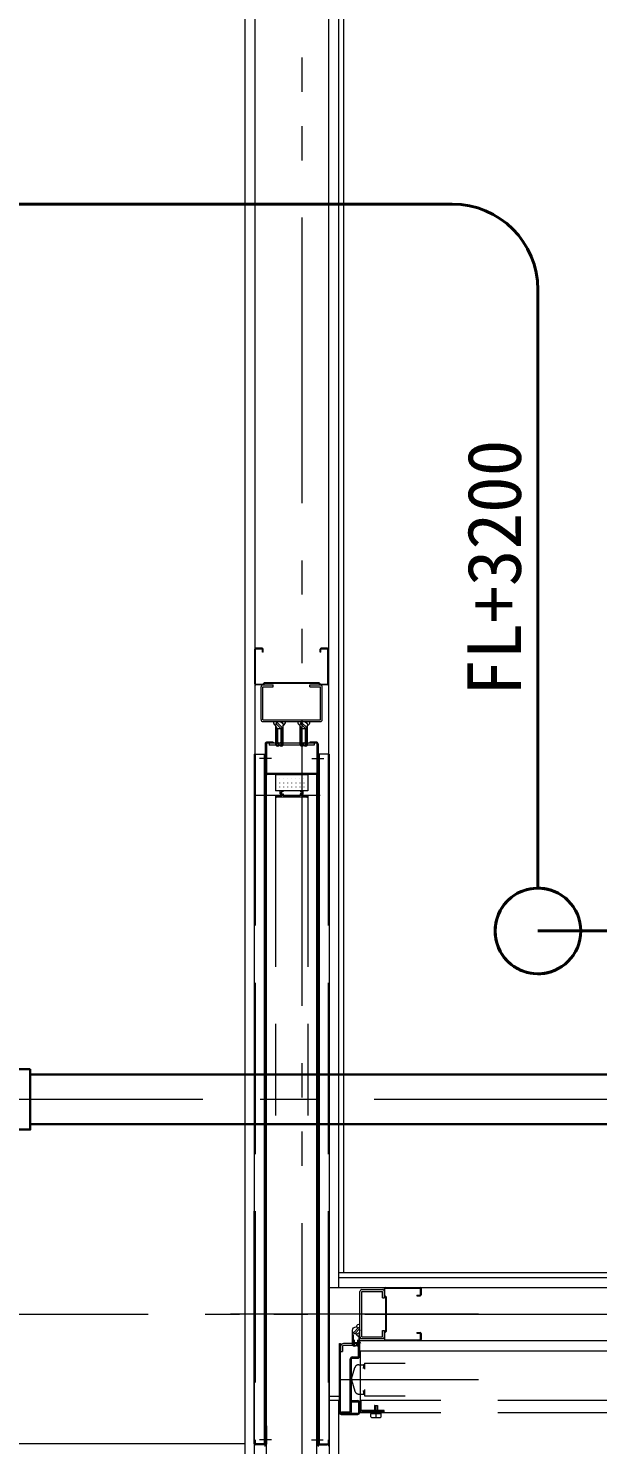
# Model space of a CAD drawing. Units: millimetres at full size. Extents: x -22551 to 92397, y -19340 to 14894.
# Drawn here: x -14974 to -14276, y 354 to 2090 of the extents above; entities that cross this region are included whole.
import ezdxf
from ezdxf.enums import TextEntityAlignment as Align

# ---------------------------------------------------------------- set-up
doc = ezdxf.new("R2010")
doc.units = ezdxf.units.MM
doc.header["$LTSCALE"] = 70
for name, pattern in [('CHAIN1', [8, 5, -1, 1, -1]), ('DASHED3', [4, 3, -1]), ('DOUBLE_CHAIN1', [8.8, 5, -1, 0.6, -0.6, 0.6, -1])]:
    doc.linetypes.add(name, pattern=pattern)
for name, color, linetype, lineweight in [('1-6_配管－冷媒：冷媒配管用銅管', 5, 'Continuous', 40), ('2-0_通芯', 7, 'Continuous', 15), ('7-C_配管－ドレン５：耐火二層管', 2, 'Continuous', 30)]:
    doc.layers.add(name, color=color, linetype=linetype, lineweight=lineweight)
doc.styles.add('ＭＳ ゴシック', font='')
doc.styles.get('ＭＳ ゴシック').set_extended_font_data('MS Gothic')

# ---------------------------------------------------------------- blocks, each defined once
blk = doc.blocks.new('グループ部品-125')
at = {"layer": '2-0_通芯', "linetype": 'DOUBLE_CHAIN1'}
for p, q in [((-14638.39, 8017.87), (-14638.39, -7111.67)), ((-15176.92, 514.3), (-11285.68, 514.3))]:
    blk.add_line(p, q, dxfattribs=at)
at = {"layer": '2-0_通芯'}
for p, q in [((-14605.89, 5144.3), (-14605.89, 1200.3)), ((-14593.39, 4981.8), (-14593.39, 546.8)), ((-14587.39, 4969.3), (-14587.39, 565.3)), ((-14708.39, 3981.8), (-14708.39, 340.3)), ((-14695.89, 3981.8), (-14695.89, 1200.3)), ((-14695.89, 1286.5), (-14695.89, 1329.1)), ((-14687.09, 1330.3), (-14694.69, 1330.3)), ((-14686.69, 1325.3), (-14686.69, 1329.5)), ((-14685.89, 1325.3), (-14686.69, 1325.3)), ((-14685.89, 1325.3), (-14685.89, 1329.1)), ((-14615.89, 1325.3), (-14615.89, 1329.1)), ((-14615.09, 1325.3), (-14615.89, 1325.3)), ((-14615.09, 1329.5), (-14606.69, 1329.5)), ((-14615.09, 1325.3), (-14615.09, 1329.5)), ((-14607.09, 1330.3), (-14614.69, 1330.3)), ((-14606.69, 1286.1), (-14606.69, 1329.5)), ((-14605.89, 1286.5), (-14605.89, 1329.1)), ((-14695.09, 1286.1), (-14686.22, 1286.1)), ((-14686.39, 1285.3), (-14694.69, 1285.3)), ((-14684.22, 1288.1), (-14686.22, 1286.1)), ((-14685.99, 1285.3), (-14673.39, 1285.3)), ((-14683.89, 1287.3), (-14685.54, 1285.65)), ((-14684.22, 1288.1), (-14617.56, 1288.1)), ((-14683.89, 1287.3), (-14617.89, 1287.3)), ((-14673.39, 1283), (-14673.39, 1285.3)), ((-14628.39, 1285.3), (-14615.79, 1285.3)), ((-14628.39, 1283), (-14628.39, 1285.3)), ((-14616.24, 1285.65), (-14617.89, 1287.3)), ((-14615.56, 1286.1), (-14617.56, 1288.1)), ((-14615.56, 1286.1), (-14606.69, 1286.1)), ((-14607.09, 1285.3), (-14615.39, 1285.3)), ((-14688.39, 1242.7), (-14688.39, 1282.9)), ((-14686.09, 1283), (-14673.39, 1283)), ((-14686.09, 1242.6), (-14686.09, 1283)), ((-14628.39, 1283), (-14615.69, 1283)), ((-14615.69, 1242.6), (-14615.69, 1283)), ((-14613.39, 1242.7), (-14613.39, 1282.9)), ((-14686.09, 1242.6), (-14615.69, 1242.6)), ((-14685.99, 1240.3), (-14615.79, 1240.3)), ((-14673.35, 1240.3), (-14658.43, 1240.3)), ((-14670.39, 1211.8), (-14670.39, 1235.8)), ((-14670.17, 1237.85), (-14664.02, 1231.7)), ((-14669.39, 1212.95), (-14669.39, 1232.97)), ((-14668.76, 1239.27), (-14662.42, 1232.93)), ((-14662.39, 1210.64), (-14662.39, 1232.97)), ((-14661.39, 1211.8), (-14661.39, 1235.8)), ((-14643.35, 1240.3), (-14628.43, 1240.3)), ((-14640.39, 1211.8), (-14640.39, 1235.8)), ((-14640.17, 1237.85), (-14634.02, 1231.7)), ((-14639.39, 1212.95), (-14639.39, 1232.97)), ((-14638.76, 1239.27), (-14632.42, 1232.93)), ((-14632.39, 1210.64), (-14632.39, 1232.97)), ((-14631.39, 1211.8), (-14631.39, 1235.8)), ((-14673.39, 1215.3), (-14680.99, 1215.3)), ((-14673.39, 1215.3), (-14673.39, 1213.7)), ((-14667.89, 1213.29), (-14667.89, 1231.77)), ((-14663.89, 1210.31), (-14663.89, 1231.77)), ((-14637.89, 1213.29), (-14637.89, 1231.77)), ((-14633.89, 1210.31), (-14633.89, 1231.77)), ((-14620.79, 1215.3), (-14628.39, 1215.3)), ((-14628.39, 1215.3), (-14628.39, 1213.7)), ((-14696.89, 1200.3), (-14683.39, 1200.3)), ((-14696.89, 1200.3), (-14696.89, 340.3)), ((-14684.59, 1200.3), (-14684.59, 355.3)), ((-14683.39, 1212.9), (-14683.39, 1177.7)), ((-14683.39, 355.3), (-14683.39, 1200.3)), ((-14673.39, 1213.7), (-14681.79, 1213.7)), ((-14681.79, 1213.7), (-14681.79, 1176.9)), ((-14678.39, 1213.7), (-14678.39, 1211.4)), ((-14665.79, 1213.3), (-14665.89, 1213.3)), ((-14635.79, 1213.3), (-14635.89, 1213.3)), ((-14619.99, 1213.7), (-14628.39, 1213.7)), ((-14623.39, 1213.7), (-14623.39, 1211.4)), ((-14619.99, 1213.7), (-14619.99, 1176.9)), ((-14618.39, 1212.9), (-14618.39, 1177.7)), ((-14604.89, 1200.3), (-14618.39, 1200.3)), ((-14618.39, 355.3), (-14618.39, 1200.3)), ((-14617.19, 1200.3), (-14617.19, 355.3)), ((-14604.89, 1200.3), (-14604.89, 340.3)), ((-14681.79, 1175.3), (-14683.39, 1175.3)), ((-14619.99, 1176.9), (-14681.79, 1176.9)), ((-14681.79, 323.3), (-14681.79, 1175.3)), ((-14620.79, 1175.3), (-14680.99, 1175.3)), ((-14619.99, 1175.3), (-14618.39, 1175.3)), ((-14619.99, 323.3), (-14619.99, 1175.3)), ((-14695.89, 1150.3), (-14615.79, 1150.3)), ((-14696.89, 355.3), (-14696.89, 640.3)), ((-14604.89, 355.3), (-14604.89, 640.3)), ((-14593.39, 565.3), (-13742.39, 565.3)), ((-14593.39, 559.3), (-13742.39, 559.3)), ((-14604.89, 546.8), (-13742.39, 546.8)), ((-14567.19, 486.7), (-14567.19, 541.9)), ((-14564.79, 544.3), (-14539.59, 544.3)), ((-14539.49, 534.3), (-14539.49, 542)), ((-14535.99, 546.8), (-14493.39, 546.8)), ((-14492.99, 537.6), (-14492.99, 546)), ((-14492.19, 545.6), (-14492.19, 538)), ((-14536.84, 536.45), (-14535.19, 534.8)), ((-14536.39, 537.13), (-14534.39, 535.13)), ((-14535.19, 493.8), (-14535.19, 534.8)), ((-14534.39, 493.47), (-14534.39, 535.13)), ((-14497.19, 537.6), (-14492.99, 537.6)), ((-14421.89, 514.3), (-14725.9, 514.3)), ((-14576.19, 476.4), (-14576.19, 494.3)), ((-14575.19, 475.24), (-14575.19, 489.1)), ((-14568.82, 497.77), (-14575.16, 491.43)), ((-14567.59, 496.16), (-14573.55, 490.2)), ((-14568.19, 477.55), (-14568.19, 489.1)), ((-14567.19, 476.4), (-14567.19, 494.3)), ((-14564.89, 486.6), (-14539.49, 486.6)), ((-14539.49, 494.3), (-14537.19, 494.3)), ((-14539.49, 486.6), (-14539.49, 494.3)), ((-14537.19, 483), (-14537.19, 494.3)), ((-14535.19, 493.8), (-14536.84, 492.15)), ((-14534.39, 493.47), (-14536.39, 491.47)), ((-14536.39, 482.6), (-14536.39, 491.47)), ((-14497.19, 491.8), (-14493.39, 491.8)), ((-14492.99, 482.6), (-14492.99, 491)), ((-14492.19, 490.6), (-14492.19, 483)), ((-14592.39, 393.7), (-14592.39, 478.3)), ((-14592.39, 478.3), (-14590.79, 478.3)), ((-14590.79, 392.9), (-14590.79, 478.3)), ((-14588.49, 475), (-14588.49, 468.3)), ((-14568.99, 476), (-14587.49, 476)), ((-14573.69, 474.91), (-14573.69, 482.66)), ((-14569.69, 477.89), (-14569.69, 482.66)), ((-14568.99, 461.9), (-14568.99, 478.3)), ((-14567.39, 481.8), (-13742.39, 481.8)), ((-14567.39, 462.7), (-14567.39, 480.8)), ((-14567.39, 469.3), (-13742.39, 469.3)), ((-14564.79, 484.3), (-14539.59, 484.3)), ((-14536.39, 482.6), (-14492.99, 482.6)), ((-14535.99, 481.8), (-14493.39, 481.8)), ((-14592.39, 412.3), (-14592.39, 455.52)), ((-14578.99, 394.5), (-14578.99, 459.5)), ((-14577.39, 395.3), (-14577.39, 460.3)), ((-14577.39, 460.3), (-14569.79, 460.3)), ((-14576.59, 461.9), (-14568.99, 461.9)), ((-14566.89, 468.3), (-14566.89, 393.3)), ((-14592.39, 434.3), (-14421.89, 434.3)), ((-14592.39, 413.3), (-14604.89, 413.3)), ((-14592.39, 408.3), (-14604.89, 408.3)), ((-14593.39, 408.3), (-14593.39, 340.3)), ((-14577.39, 408.3), (-14569.79, 408.3)), ((-14577.39, 406.7), (-14568.99, 406.7)), ((-14568.99, 406.7), (-14568.99, 392.9)), ((-14567.39, 396.9), (-14567.39, 407.5)), ((-14565.79, 407.5), (-14567.39, 407.5)), ((-14567.39, 405.9), (-14567.39, 393.7)), ((-14565.79, 396.1), (-14565.79, 407.5)), ((-14548.99, 402.5), (-14549.39, 402.1)), ((-14545.79, 402.5), (-14545.39, 402.1)), ((-14590.79, 392.9), (-14568.99, 392.9)), ((-14589.99, 391.3), (-14569.79, 391.3)), ((-14553.39, 392.5), (-14553.89, 392)), ((-14552.39, 392.5), (-14552.39, 393.3)), ((-14541.89, 387.5), (-14540.89, 388.5)), ((-14541.39, 392.5), (-14540.89, 392)), ((-14681.79, 377.3), (-14681.79, 355.1)), ((-14619.99, 377.3), (-14619.99, 355.1)), ((-14708.39, 355.3), (-15223.39, 355.3)), ((-14683.39, 355.3), (-14696.89, 355.3)), ((-14683.39, 354.3), (-14694.49, 354.3)), ((-14675.59, 360.3), (-14690.19, 360.3)), ((-14626.69, 360.3), (-14612.09, 360.3)), ((-14618.39, 355.3), (-14604.89, 355.3)), ((-14618.39, 354.3), (-14607.29, 354.3))]:
    blk.add_line(p, q, dxfattribs=at)
at = {"layer": '2-0_通芯', "linetype": 'DASHED3'}
for p, q in [((-14695.69, 1200.3), (-14695.69, 355.3)), ((-14623.39, 1213.7), (-14678.39, 1213.7)), ((-14623.39, 1211.4), (-14678.39, 1211.4)), ((-14606.09, 1200.3), (-14606.09, 355.3)), ((-14675.59, 1195.3), (-14690.19, 1195.3)), ((-14626.19, 1195.3), (-14611.59, 1195.3)), ((-14670.89, 1175.3), (-14630.89, 1175.3)), ((-14670.89, 1175.3), (-14670.89, 1155.3)), ((-14665.89, 1170.3), (-14665.89, 1170)), ((-14665.89, 1165.3), (-14665.89, 1165)), ((-14660.89, 1170.3), (-14660.89, 1170)), ((-14660.89, 1165.3), (-14660.89, 1165)), ((-14655.89, 1170.3), (-14655.89, 1170)), ((-14655.89, 1165.3), (-14655.89, 1165)), ((-14650.89, 1170.3), (-14650.89, 1170)), ((-14650.89, 1165.3), (-14650.89, 1165)), ((-14645.89, 1170.3), (-14645.89, 1170)), ((-14645.89, 1165.3), (-14645.89, 1165)), ((-14640.89, 1170.3), (-14640.89, 1170)), ((-14640.89, 1165.3), (-14640.89, 1165)), ((-14635.89, 1170.3), (-14635.89, 1170)), ((-14635.89, 1165.3), (-14635.89, 1165)), ((-14630.89, 1175.3), (-14630.89, 1155.3)), ((-14630.89, 1155.3), (-14670.89, 1155.3)), ((-14663.39, 1149.9), (-14670.89, 1149.9)), ((-14670.89, 1149.9), (-14670.89, 757.8)), ((-14670.14, 1148.3), (-14670.14, 1148.8)), ((-14669.64, 1149.3), (-14662.89, 1149.3)), ((-14651.19, 1147.8), (-14669.64, 1147.8)), ((-14665.89, 1160.3), (-14665.89, 1160)), ((-14664.89, 1152.01), (-14664.89, 1155.3)), ((-14664.04, 1151.02), (-14662.89, 1150.85)), ((-14663.89, 1154.3), (-14663.89, 1151.8)), ((-14661.89, 1154.3), (-14663.89, 1154.3)), ((-14663.89, 1151.8), (-14661.39, 1151.8)), ((-14662.89, 1149.3), (-14662.89, 1150.85)), ((-14661.89, 1155.3), (-14661.89, 1154.3)), ((-14661.39, 1151.8), (-14661.39, 1149.3)), ((-14640.39, 1149.3), (-14661.39, 1149.3)), ((-14660.89, 1160.3), (-14660.89, 1160)), ((-14655.89, 1160.3), (-14655.89, 1160)), ((-14651.19, 1147.8), (-14650.89, 1148.1)), ((-14650.89, 1160.3), (-14650.89, 1160)), ((-14650.89, 1148.1), (-14650.59, 1147.8)), ((-14632.14, 1147.8), (-14650.59, 1147.8)), ((-14645.89, 1160.3), (-14645.89, 1160)), ((-14640.89, 1160.3), (-14640.89, 1160)), ((-14638.89, 1150.85), (-14637.74, 1151.02)), ((-14638.89, 1149.3), (-14638.89, 1150.85)), ((-14638.89, 1149.3), (-14632.14, 1149.3)), ((-14630.89, 1149.9), (-14638.39, 1149.9)), ((-14636.89, 1152.01), (-14636.89, 1155.3)), ((-14635.89, 1160.3), (-14635.89, 1160)), ((-14631.64, 1148.8), (-14631.64, 1148.3)), ((-14630.89, 1149.9), (-14630.89, 757.8)), ((-14568.6, 452.3), (-14562.69, 452.3)), ((-14566.89, 468.3), (-14566.89, 393.3)), ((-14562.39, 448.3), (-14562.39, 452)), ((-14561.49, 454.3), (-14561.49, 446.8)), ((-14561.49, 454.3), (-14511.49, 454.3)), ((-14577.31, 434.84), (-14573.42, 448.66)), ((-14563.59, 448.3), (-14562.39, 448.3)), ((-14577.31, 433.76), (-14573.42, 419.94)), ((-14563.59, 420.3), (-14562.39, 420.3)), ((-14562.39, 416.6), (-14562.39, 420.3)), ((-14561.49, 421.8), (-14561.49, 414.3)), ((-14568.6, 416.3), (-14562.69, 416.3)), ((-12787.89, 408.3), (-14567.39, 408.3)), ((-14567.39, 396.9), (-14567.39, 407.5)), ((-14565.79, 407.5), (-14567.39, 407.5)), ((-14561.49, 414.3), (-14511.49, 414.3)), ((-14548.99, 402.5), (-14549.39, 402.1)), ((-14549.39, 402.1), (-14549.39, 393.3)), ((-14547.39, 387.5), (-14547.39, 402.5)), ((-14545.39, 402.1), (-14545.39, 393.3)), ((-12787.89, 393.3), (-14567.39, 393.3)), ((-14537.39, 394.5), (-14564.99, 394.5)), ((-14553.39, 392.5), (-14553.89, 392)), ((-14553.89, 388.5), (-14553.89, 392)), ((-14553.89, 388.5), (-14552.89, 387.5)), ((-14553.39, 392.5), (-14541.39, 392.5)), ((-14552.89, 387.5), (-14541.89, 387.5)), ((-14552.39, 392.5), (-14552.39, 393.3)), ((-14542.39, 392.5), (-14542.39, 393.3)), ((-14541.89, 387.5), (-14540.89, 388.5)), ((-14541.39, 392.5), (-14540.89, 392)), ((-14540.89, 388.5), (-14540.89, 392)), ((-14537.39, 394.5), (-14537.39, 396.1))]:
    blk.add_line(p, q, dxfattribs=at)
at = {"layer": '2-0_通芯'}
for points in [[(-14695.09, 1286.1), (-14695.09, 1329.5), (-14686.69, 1329.5)], [(-14564.89, 486.6), (-14564.89, 542), (-14539.49, 542)], [(-14539.49, 534.3), (-14537.19, 534.3), (-14537.19, 545.6)], [(-14536.39, 537.13), (-14536.39, 546), (-14492.99, 546)], [(-14497.19, 537.6), (-14497.19, 536.8), (-14493.39, 536.8)], [(-14497.19, 491.8), (-14497.19, 491), (-14492.99, 491)], [(-14590.79, 474.9), (-14590.79, 468.3), (-14588.49, 468.3)], [(-14567.39, 478.3), (-14568.99, 478.3), (-14587.39, 478.3)], [(-14589.79, 392.9), (-14589.79, 394.5), (-14578.99, 394.5)], [(-14681.79, 377.3), (-14683.39, 377.3), (-14683.39, 354.3)], [(-14619.99, 377.3), (-14618.39, 377.3), (-14618.39, 354.3)]]:
    blk.add_lwpolyline(points, dxfattribs=at)
at = {"layer": '2-0_通芯', "linetype": 'DASHED3'}
for points in [[(-14639.89, 1155.3), (-14639.89, 1154.3), (-14637.89, 1154.3), (-14637.89, 1151.8), (-14640.39, 1151.8), (-14640.39, 1149.3)], [(-14537.39, 396.1), (-14565.79, 396.1), (-14565.79, 407.5)], [(-14548.99, 402.5), (-14545.79, 402.5), (-14545.39, 402.1)]]:
    blk.add_lwpolyline(points, dxfattribs=at)
at = {"layer": '2-0_通芯'}
for centre in [(-14665.89, 1235.8), (-14635.89, 1235.8), (-14571.69, 494.3)]:
    blk.add_circle(centre, 4.5, dxfattribs=at)
for centre, radius, start, end in [((-14694.69, 1329.1), 1.2, 90, 180), ((-14687.09, 1329.1), 1.2, 0, 90), ((-14614.69, 1329.1), 1.2, 90, 180), ((-14607.09, 1329.1), 1.2, 0, 90), ((-14694.69, 1286.5), 1.2, 180, 270), ((-14685.99, 1282.9), 2.4, 90, 180), ((-14686.39, 1286.5), 1.2, 270, 315), ((-14615.39, 1286.5), 1.2, 225, 270), ((-14615.79, 1282.9), 2.4, 0, 90), ((-14607.09, 1286.5), 1.2, 270, 0), ((-14685.99, 1242.7), 2.4, 180, 270), ((-14669.35, 1239.73), 4.02, 171.82006, 255.0162), ((-14662.43, 1239.73), 4.02, 284.9838, 8.17994), ((-14639.35, 1239.73), 4.02, 171.82006, 255.0162), ((-14632.43, 1239.73), 4.02, 284.9838, 8.17994), ((-14615.79, 1242.7), 2.4, 270, 0), ((-14680.99, 1212.9), 2.4, 90, 180), ((-14620.79, 1212.9), 2.4, 0, 90), ((-14670.39, 1213.3), 1, 0, 180), ((-14668.14, 1210.86), 2.44, 22.61986, 157.38014), ((-14668.14, 1212.74), 2.44, 202.61986, 337.38014), ((-14668.59, 1213.3), 1, 0, 180), ((-14666.79, 1213.3), 1, 0, 180), ((-14664.99, 1213.3), 1, 0, 180), ((-14663.64, 1212.74), 2.44, 202.61986, 337.38014), ((-14663.19, 1213.3), 1, 0, 180), ((-14661.39, 1213.3), 1, 0, 180), ((-14640.39, 1213.3), 1, 0, 180), ((-14638.14, 1210.86), 2.44, 22.61986, 157.38014), ((-14638.14, 1212.74), 2.44, 202.61986, 337.38014), ((-14638.59, 1213.3), 1, 0, 180), ((-14636.79, 1213.3), 1, 0, 180), ((-14634.99, 1213.3), 1, 0, 180), ((-14633.64, 1212.74), 2.44, 202.61986, 337.38014), ((-14633.19, 1213.3), 1, 0, 180), ((-14631.39, 1213.3), 1, 0, 180), ((-14680.99, 1177.7), 2.4, 180, 270), ((-14620.79, 1177.7), 2.4, 270, 0), ((-14564.79, 541.9), 2.4, 90, 180), ((-14564.79, 541.9), 2.4, 90, 180), ((-14539.59, 541.9), 2.4, 0, 90), ((-14539.59, 541.9), 2.4, 0, 90), ((-14535.99, 545.6), 1.2, 90, 180), ((-14535.99, 545.6), 1.2, 90, 180), ((-14493.39, 545.6), 1.2, 0, 90), ((-14493.39, 545.6), 1.2, 0, 90), ((-14535.99, 537.3), 1.2, 180, 225), ((-14535.99, 537.3), 1.2, 180, 225), ((-14493.39, 538), 1.2, 270, 0), ((-14493.39, 538), 1.2, 270, 0), ((-14567.76, 497.76), 4.02, 81.82006, 165.0162), ((-14567.76, 497.76), 4.02, 81.82006, 165.0162), ((-14567.76, 490.84), 4.02, 194.9838, 278.17994), ((-14567.76, 490.84), 4.02, 194.9838, 278.17994), ((-14564.79, 486.7), 2.4, 180, 270), ((-14564.79, 486.7), 2.4, 180, 270), ((-14539.59, 486.7), 2.4, 270, 0), ((-14539.59, 486.7), 2.4, 270, 0), ((-14535.99, 491.3), 1.2, 135, 180), ((-14535.99, 491.3), 1.2, 135, 180), ((-14493.39, 490.6), 1.2, 0, 90), ((-14493.39, 490.6), 1.2, 0, 90), ((-14587.39, 474.9), 3.4, 90, 180), ((-14587.39, 474.9), 3.4, 90, 180), ((-14587.49, 475), 1, 90, 180), ((-14587.49, 475), 1, 90, 180), ((-14576.19, 478.3), 1, 0, 180), ((-14576.19, 478.3), 1, 0, 180), ((-14573.94, 477.34), 2.44, 202.61986, 337.38014), ((-14573.94, 477.34), 2.44, 202.61986, 337.38014), ((-14574.39, 478.3), 1, 0, 154.15807), ((-14574.39, 478.3), 1, 0, 154.15807), ((-14572.59, 478.3), 1, 0, 154.15807), ((-14572.59, 478.3), 1, 0, 154.15807), ((-14570.79, 478.3), 1, 0, 154.15807), ((-14570.79, 478.3), 1, 0, 154.15807), ((-14569.44, 475.46), 2.44, 22.61986, 157.38014), ((-14569.44, 475.46), 2.44, 22.61986, 157.38014), ((-14569.44, 477.34), 2.44, 202.61986, 337.38014), ((-14569.44, 477.34), 2.44, 202.61986, 337.38014), ((-14568.99, 478.3), 1, 0, 154.15807), ((-14568.99, 478.3), 1, 0, 154.15807), ((-14567.19, 478.3), 1, 0, 154.15807), ((-14567.19, 478.3), 1, 0, 154.15807), ((-14535.99, 483), 1.2, 180, 270), ((-14535.99, 483), 1.2, 180, 270), ((-14493.39, 483), 1.2, 270, 0), ((-14493.39, 483), 1.2, 270, 0), ((-14576.59, 459.5), 2.4, 90, 180), ((-14576.59, 459.5), 2.4, 90, 180), ((-14569.79, 462.7), 2.4, 270, 0), ((-14569.79, 462.7), 2.4, 270, 0), ((-14569.79, 405.9), 2.4, 0, 90), ((-14569.79, 405.9), 2.4, 0, 90), ((-14589.99, 393.7), 2.4, 180, 270), ((-14589.99, 393.7), 2.4, 180, 270), ((-14579.79, 395.3), 2.4, 270, 0), ((-14579.79, 395.3), 2.4, 270, 0), ((-14569.79, 393.7), 2.4, 270, 0), ((-14569.79, 393.7), 2.4, 270, 0), ((-14564.99, 396.9), 2.4, 180, 270), ((-14694.49, 351.9), 2.4, 90, 180), ((-14684.19, 355.1), 2.4, 270, 0), ((-14617.59, 355.1), 2.4, 180, 270), ((-14607.29, 351.9), 2.4, 0, 90)]:
    blk.add_arc(centre, radius, start, end, dxfattribs=at)
at = {"layer": '2-0_通芯', "linetype": 'DASHED3'}
for centre, radius, start, end in [((-14669.64, 1148.8), 0.5, 89.99996, 180.00004), ((-14669.64, 1148.3), 0.5, 179.99996, 270.00004), ((-14663.89, 1152.01), 1, 180, 261.46923), ((-14637.89, 1152.01), 1, 278.53077, 0), ((-14632.14, 1148.8), 0.5, 359.99996, 90.00004), ((-14632.14, 1148.3), 0.5, 269.99996, 0.00004), ((-14568.6, 447.3), 5, 90, 164.24546), ((-14562.69, 452), 0.3, 0, 90), ((-14575.39, 434.3), 2, 164.24546, 195.75454), ((-14568.6, 421.3), 5, 195.75454, 270), ((-14562.69, 416.6), 0.3, 270, 0), ((-14564.99, 396.9), 2.4, 180, 270)]:
    blk.add_arc(centre, radius, start, end, dxfattribs=at)

msp = doc.modelspace()

# ---------------------------------------------------------------- linework, layer by layer
at = {"layer": '1-6_配管－冷媒：冷媒配管用銅管'}
for p, q in [((-15871.58, 1874.49), (-14453.82, 1874.49)), ((-14348.82, 1769.49), (-14348.82, 1088.74)), ((-14348.82, 1088.74), (-14348.82, 1036.24)), ((-14243.82, 983.74), (-14348.82, 983.74))]:
    msp.add_line(p, q, dxfattribs=at)
msp.add_circle((-14348.82, 983.74), 52.5, dxfattribs=at)
for centre, radius, start, end in [((-14453.82, 1769.49), 105, 0, 90), ((-14348.82, 983.74), 52.5, 30, 330)]:
    msp.add_arc(centre, radius, start, end, dxfattribs=at)
at = {"layer": '7-C_配管－ドレン５：耐火二層管'}
for p, q in [((-13079.69, 807.91), (-14971.52, 807.91)), ((-14971.52, 746.91), (-13079.69, 746.91))]:
    msp.add_line(p, q, dxfattribs=at)
at = {"layer": '7-C_配管－ドレン５：耐火二層管', "color": 7, "linetype": 'CHAIN1', "lineweight": 15}
for p, q in [((-14971.52, 777.41), (-15045.52, 777.41)), ((-13079.69, 777.41), (-14971.52, 777.41))]:
    msp.add_line(p, q, dxfattribs=at)
at = {"layer": '7-C_配管－ドレン５：耐火二層管'}
msp.add_lwpolyline([(-14971.52, 814.41), (-14971.52, 740.41), (-14993.52, 740.41), (-14993.52, 814.41)], close=True, dxfattribs=at)

# ---------------------------------------------------------------- block references
at = {"layer": '2-0_通芯'}
msp.add_blockref('グループ部品-125', (0, 0), dxfattribs=at)

# ---------------------------------------------------------------- texts
at = {"layer": '1-6_配管－冷媒：冷媒配管用銅管', "color": 1, "style": 'ＭＳ ゴシック'}
msp.add_text('FL+3200', height=65.98, rotation=90, dxfattribs=at).set_placement((-14349.82, 1271.61), align=Align.BOTTOM_LEFT)

doc.saveas('drawing.dxf')
